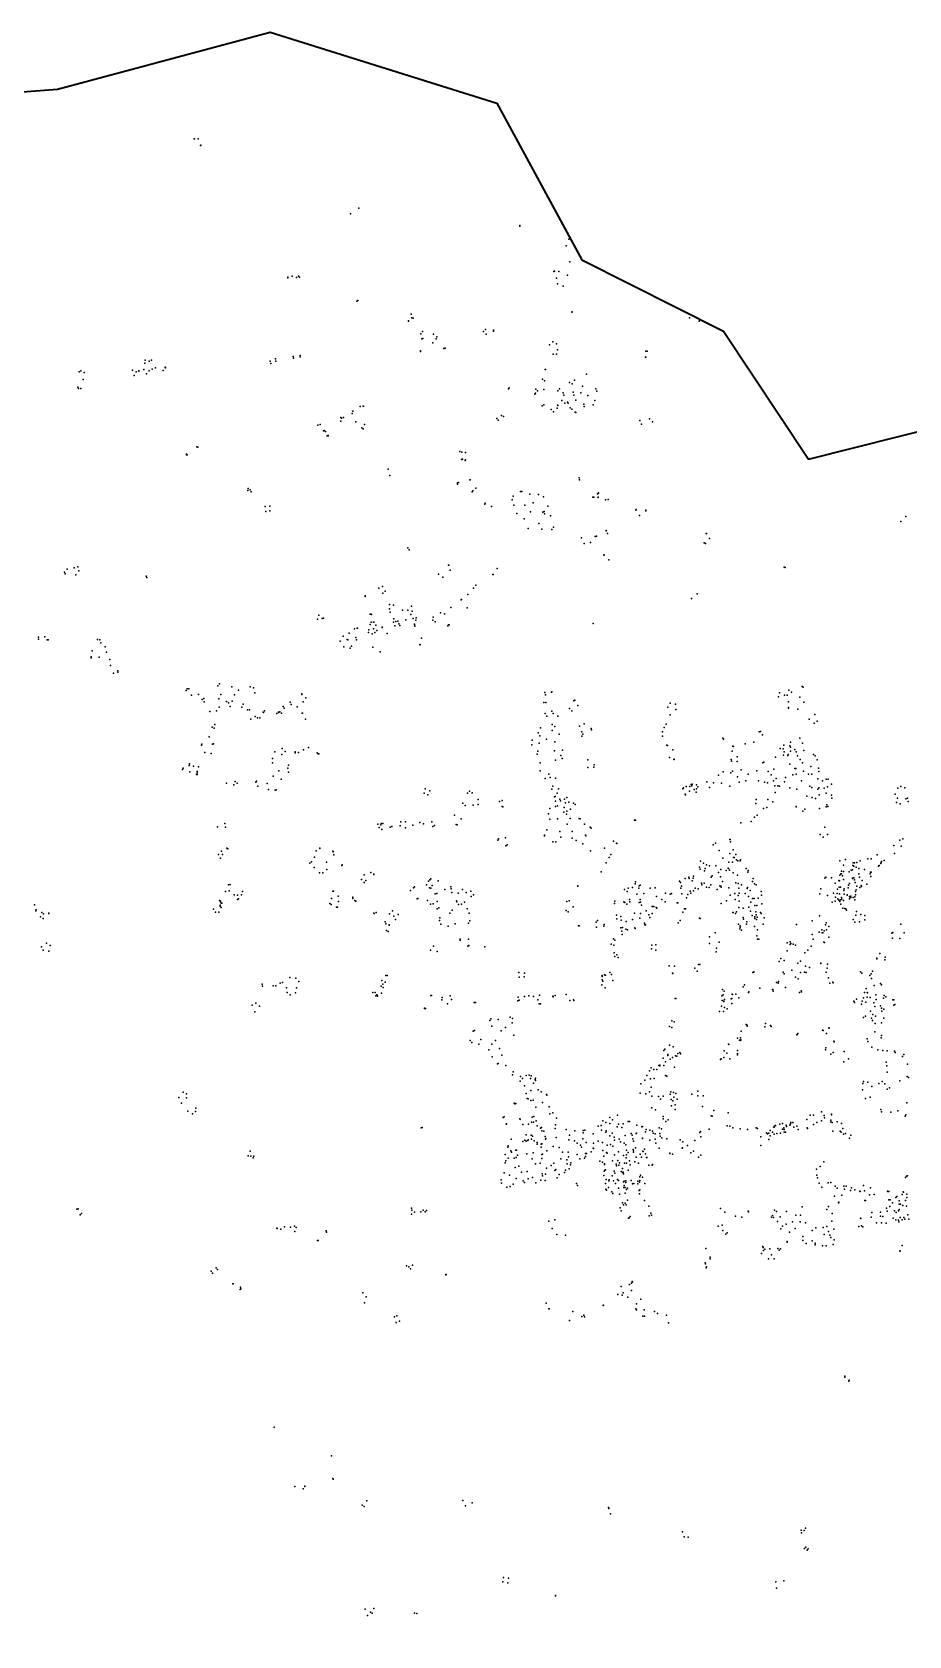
# Model space of a CAD drawing. Header units: millimetres. Extents: x -60275265 to 22802890, y -38578442 to 24337084.
# Drawn here: x 2033122 to 9882122, y 9982696 to 24337084 of the extents above; entities that cross this region are included whole.
import ezdxf

# ---------------------------------------------------------------- set-up
doc = ezdxf.new("R2010")
doc.units = ezdxf.units.MM
doc.header["$MEASUREMENT"] = 0
doc.layers.add('Outline', color=7, linetype='Continuous', true_color=0x000000)
doc.layers.add('particles', color=7, linetype='Continuous', true_color=0x000000)

msp = doc.modelspace()

# ---------------------------------------------------------------- linework, layer by layer
at = {"layer": 'Outline', "color": 3, "lineweight": 35, "true_color": 0x00ff00}
msp.add_lwpolyline([(612748, 23700101), (2261319, 23827441), (4163298, 24337084), (6191983, 23700101), (6952806, 22298647), (8220845, 21661442), (8981724, 20514820), (11010412, 21024520), (12405159, 19877851), (13419624, 18986025), (15194898, 18094026), (16462717, 16947413), (17096937, 15291091), (16969997, 14144198), (16969997, 12997517), (17730817, 12360371), (17730817, 10959081), (17730817, 9939740)], dxfattribs=at)
at = {"layer": 'particles', "color": 93, "true_color": 0x67d435}
for p in [(3483622, 23382696), (3485622, 23381696), (3518622, 23382696), (3541622, 23320696), (3544622, 23323696), (4882622, 22711696), (4883622, 22711696), (4957622, 22760696), (4957622, 22759696), (6399622, 22606696), (6400622, 22606696), (6400622, 22599696), (6812622, 22423696), (6836622, 22482696), (6845622, 22280696), (4321622, 22142696), (4322622, 22137696), (4361622, 22151696), (4398622, 22141696), (4418622, 22151696), (4426622, 22143696), (6704622, 22194696), (6709622, 22196696), (6726622, 22135696), (6748622, 22194696), (6826622, 22162696), (6735622, 22084696), (6787622, 22063696), (4941622, 21927696), (4941622, 21927696), (4948622, 21934696), (6864622, 21831696), (6866622, 21834696), (5401622, 21748696), (5403622, 21753696), (5425622, 21813696), (5431622, 21779696), (5443622, 21775696), (7916622, 21778696), (8003622, 21748696), (8008622, 21759696), (5512622, 21635696), (5520622, 21592696), (5527622, 21657696), (5529622, 21595696), (5620622, 21556696), (5626622, 21632696), (5649622, 21591696), (5656622, 21608696), (6072622, 21657696), (6092622, 21674696), (6097622, 21633696), (6162622, 21668696), (6162622, 21661696), (6663622, 21536696), (6694622, 21563696), (6726622, 21545696), (3045622, 21400696), (3082622, 21390696), (3101622, 21399696), (4164622, 21392696), (4212622, 21412696), (4213622, 21391696), (4370622, 21432696), (4372622, 21418696), (4431622, 21443696), (4433622, 21430696), (5510622, 21484696), (5510622, 21477696), (5510622, 21477696), (5717622, 21504696), (5718622, 21505696), (5729622, 21508696), (6698622, 21454696), (6726622, 21455696), (6737622, 21491696), (7524622, 21427696), (7526622, 21426696), (7527622, 21482696), (7537622, 21482696), (2454622, 21297696), (2468622, 21305696), (2498622, 21291696), (2930622, 21311696), (2947622, 21263696), (2964622, 21296696), (2987622, 21305696), (2988622, 21303696), (3033622, 21317696), (3041622, 21372696), (3056622, 21279696), (3080622, 21306696), (3107622, 21319696), (3137622, 21332696), (3205622, 21308696), (3224622, 21338696), (3227622, 21330696), (4170622, 21369696), (6626622, 21316696), (6628622, 21315696), (6994622, 21274696), (2441622, 21159696), (2447622, 21145696), (2469622, 21145696), (2490622, 21227696), (6296622, 21142696), (6296622, 21142696), (6304622, 21153696), (6540622, 21104696), (6541622, 21139696), (6557622, 21127696), (6602622, 21231696), (6613622, 21138696), (6620622, 21215696), (6739622, 21127696), (6755622, 21142696), (6786622, 21108696), (6842622, 21200696), (6866622, 21187696), (6876622, 21115696), (6889622, 21222696), (6946622, 21107696), (6959622, 21168696), (7078622, 21143696), (7087622, 21124696), (4970622, 20985696), (4997622, 20988696), (4998622, 20987696), (6534622, 21096696), (6598622, 20991696), (6613622, 21001696), (6678622, 20957696), (6733622, 20970696), (6737622, 20998696), (6739622, 20993696), (6775622, 21038696), (6792622, 21087696), (6802622, 21015696), (6825622, 21024696), (6831622, 21016696), (6849622, 20973696), (6863622, 20961696), (6882622, 21088696), (6900622, 21043696), (6972622, 21007696), (6973622, 20986696), (7006622, 21085696), (7055622, 20999696), (7071622, 21040696), (4589622, 20818696), (4589622, 20817696), (4611622, 20824696), (4795622, 20886696), (4796622, 20854696), (4801622, 20881696), (4819622, 20887696), (4898622, 20923696), (4905622, 20943696), (4931622, 20849696), (4931622, 20849696), (5008622, 20825696), (6193622, 20878696), (6204622, 20863696), (6235622, 20905696), (6251622, 20896696), (6700622, 20937696), (6894622, 20934696), (6901622, 20931696), (7473622, 20859696), (7488622, 20828696), (7560622, 20875696), (7586622, 20847696), (4641622, 20767696), (4647622, 20770696), (4660622, 20762696), (4673622, 20724696), (4682622, 20726696), (4682622, 20724696), (4984622, 20793696), (4997622, 20785696), (3414622, 20552696), (3416622, 20560696), (3421622, 20553696), (3506622, 20625696), (3516622, 20620696), (3517622, 20621696), (5863622, 20583696), (5879622, 20577696), (5911622, 20573696), (5220622, 20424696), (5221622, 20424696), (5876622, 20510696), (5885622, 20513696), (5908622, 20502696), (5911622, 20508696), (3967622, 20251696), (5236622, 20369696), (5236622, 20367696), (5840622, 20303696), (5840622, 20289696), (5850622, 20305696), (5950622, 20329696), (5954622, 20328696), (6005622, 20254696), (6930622, 20346696), (6932622, 20330696), (3963622, 20233696), (3984622, 20238696), (3995622, 20222696), (5971622, 20221696), (5978622, 20230696), (6084622, 20112696), (6087622, 20121696), (6331622, 20150696), (6340622, 20184696), (6344622, 20103696), (6406622, 20225696), (6416622, 20226696), (6444622, 20103696), (6489622, 20201696), (6519622, 20124696), (6566622, 20197696), (6611622, 20178696), (7052622, 20175696), (7062622, 20174696), (7095622, 20204696), (7099622, 20206696), (7100622, 20173696), (7100622, 20171696), (7103622, 20214696), (7165622, 20151696), (7188622, 20153696), (7189622, 20152696), (4119622, 20089696), (4126622, 20046696), (4161622, 20093696), (4161622, 20051696), (6144622, 20091696), (6144622, 20091696), (6371622, 20027696), (6436622, 19979696), (6495622, 20042696), (6604622, 20041696), (6617622, 20045696), (6618622, 20024696), (6648622, 20093696), (6674622, 20006696), (7438622, 20058696), (7439622, 20064696), (7470622, 20011696), (7526622, 20058696), (7526622, 20051696), (9809622, 19955696), (9855622, 20001696), (6473622, 19892696), (6569622, 19938696), (6596622, 19887696), (6685622, 19883696), (6701622, 19905696), (6950622, 19810696), (6951622, 19810696), (7074622, 19823696), (7084622, 19826696), (7170622, 19874696), (7172622, 19876696), (7183622, 19849696), (8068622, 19848696), (8069622, 19848696), (5395622, 19721696), (5408622, 19703696), (5409622, 19703696), (6974622, 19760696), (7032622, 19767696), (8049622, 19764696), (8062622, 19759696), (8095622, 19804696), (2347622, 19529696), (2410622, 19542696), (2442622, 19549696), (5761622, 19564696), (5762622, 19564696), (6197622, 19536696), (6197622, 19536696), (7150622, 19654696), (7152622, 19657696), (7194622, 19612696), (8766622, 19546696), (8767622, 19546696), (8774622, 19545696), (2323622, 19502696), (2330622, 19487696), (2424622, 19479696), (2451622, 19516696), (3054622, 19467696), (3055622, 19467696), (3059622, 19455696), (5672622, 19486696), (5672622, 19484696), (5708622, 19459696), (5776622, 19520696), (6006622, 19385696), (6156622, 19483696), (6161622, 19482696), (5013622, 19290696), (5015622, 19285696), (5015622, 19285696), (5136622, 19360696), (5170622, 19375696), (5171622, 19314696), (5194622, 19332696), (5874622, 19256696), (5875622, 19259696), (5934622, 19302696), (5983622, 19358696), (7935622, 19268696), (7935622, 19268696), (7986622, 19308696), (7986622, 19308696), (4599622, 19119696), (5059622, 19126696), (5065622, 19128696), (5072622, 19125696), (5231622, 19174696), (5233622, 19214696), (5238622, 19144696), (5268622, 19207696), (5348622, 19163696), (5397622, 19163696), (5423622, 19125696), (5428622, 19197696), (5436622, 19155696), (5471622, 19093696), (5624622, 19101696), (5687622, 19138696), (5724622, 19130696), (5782622, 19185696), (5927622, 19182696), (4587622, 19082696), (4630622, 19088696), (4641622, 19090696), (4870622, 18958696), (4918622, 18996696), (4944622, 19002696), (4946622, 19001696), (5043622, 18963696), (5046622, 18985696), (5058622, 19033696), (5067622, 19056696), (5076622, 18952696), (5089622, 18996696), (5090622, 19056696), (5091622, 19055696), (5100622, 18964696), (5111622, 19029696), (5119622, 18981696), (5165622, 19009696), (5165622, 19007696), (5211622, 18953696), (5268622, 19054696), (5272622, 19085696), (5280622, 19023696), (5290622, 19060696), (5308622, 19064696), (5314622, 19039696), (5324622, 19024696), (5378622, 19075696), (5445622, 19088696), (5456622, 19032696), (5457622, 19038696), (5458622, 19018696), (5467622, 19072696), (5621622, 19074696), (5640622, 19058696), (5755622, 19021696), (5760622, 19030696), (5766622, 19032696), (7055622, 19043696), (2090622, 18921696), (2090622, 18903696), (2146622, 18925696), (2169622, 18897696), (2178622, 18898696), (2617622, 18899696), (2639622, 18898696), (2649622, 18870696), (2686622, 18833696), (4791622, 18886696), (4817622, 18931696), (4822622, 18834696), (4853622, 18899696), (4860622, 18897696), (4880622, 18823696), (4893622, 18841696), (4931622, 18917696), (4936622, 18897696), (5084622, 18830696), (5504622, 18853696), (5507622, 18854696), (5518622, 18913696), (5519622, 18913696), (2561622, 18744696), (2562622, 18737696), (2569622, 18798696), (2633622, 18743696), (2698622, 18787696), (2729622, 18720696), (2734622, 18668696), (5147622, 18790696), (2761622, 18598696), (2799622, 18607696), (2800622, 18621696), (3411622, 18445696), (3422622, 18458696), (3437622, 18459696), (3459622, 18403696), (3522622, 18409696), (3694622, 18485696), (3709622, 18503696), (3723622, 18407696), (3822622, 18476696), (3845622, 18404696), (3879622, 18446696), (3985622, 18475696), (4014622, 18467696), (4026622, 18424696), (4447622, 18414696), (4448622, 18409696), (4484622, 18377696), (6623622, 18426696), (6627622, 18404696), (6681622, 18430696), (6685622, 18431696), (8715622, 18386696), (8723622, 18423696), (8767622, 18403696), (8793622, 18403696), (8807622, 18447696), (8829622, 18430696), (8904622, 18385696), (8926622, 18478696), (8936622, 18473696), (3555622, 18363696), (3569622, 18371696), (3573622, 18343696), (3623622, 18257696), (3683622, 18262696), (3703622, 18370696), (3707622, 18294696), (3772622, 18344696), (3792622, 18334696), (3807622, 18300696), (3824622, 18349696), (3910622, 18294696), (3921622, 18321696), (3962622, 18269696), (3980622, 18271696), (4100622, 18251696), (4105622, 18247696), (4113622, 18261696), (4222622, 18237696), (4237622, 18251696), (4238622, 18247696), (4251622, 18254696), (4266622, 18240696), (4279622, 18300696), (4290622, 18286696), (4344622, 18340696), (4351622, 18319696), (4404622, 18298696), (4406622, 18296696), (4450622, 18240696), (4452622, 18241696), (4458622, 18341696), (6612622, 18335696), (6626622, 18239696), (6630622, 18336696), (6686622, 18258696), (6698622, 18239696), (6843622, 18282696), (6864622, 18262696), (6882622, 18352696), (6892622, 18356696), (6918622, 18309696), (7723622, 18293696), (7743622, 18331696), (7791622, 18321696), (7794622, 18273696), (8803622, 18290696), (8804622, 18341696), (8804622, 18285696), (8888622, 18276696), (8941622, 18339696), (9038622, 18230696), (3644622, 18114696), (3663622, 18105696), (3667622, 18138696), (3990622, 18186696), (4030622, 18211696), (4051622, 18200696), (4071622, 18200696), (4480622, 18187696), (4481622, 18186696), (6585622, 18108696), (6640622, 18213696), (6688622, 18140696), (6712622, 18121696), (6738622, 18214696), (6933622, 18125696), (6975622, 18145696), (7038622, 18104696), (7041622, 18092696), (7690622, 18113696), (7708622, 18143696), (7745622, 18225696), (8990622, 18187696), (9033622, 18152696), (9060622, 18170696), (3548622, 17953696), (3553622, 17964696), (3618622, 18028696), (3649622, 17963696), (3656622, 17966696), (6506622, 17958696), (6508622, 18000696), (6564622, 18065696), (6573622, 17972696), (6579622, 18039696), (6638622, 18009696), (6687622, 18085696), (6712622, 17984696), (6752622, 18053696), (6752622, 18053696), (6953622, 18073696), (6954622, 18036696), (6963622, 18054696), (7675622, 18036696), (7677622, 18074696), (7715622, 17953696), (7719622, 17951696), (8215622, 18017696), (8223622, 18009696), (8223622, 18008696), (8304622, 17944696), (8416622, 17967696), (8492622, 17982696), (8540622, 18073696), (8554622, 18078696), (8572622, 18047696), (8763622, 17953696), (8814622, 17948696), (8822622, 17982696), (8905622, 18016696), (8930622, 17971696), (3579622, 17890696), (3637622, 17879696), (4184622, 17835696), (4206622, 17894696), (4267622, 17870696), (4270622, 17925696), (4297622, 17899696), (4388622, 17895696), (4389622, 17886696), (4418622, 17890696), (4462622, 17911696), (4507622, 17932696), (4508622, 17933696), (4584622, 17885696), (4592622, 17877696), (4598622, 17877696), (6555622, 17875696), (6559622, 17902696), (6710622, 17904696), (6718622, 17819696), (6767622, 17862696), (6777622, 17834696), (6782622, 17909696), (7006622, 17822696), (7006622, 17822696), (7739622, 17845696), (7767622, 17911696), (7777622, 17825696), (7781622, 17828696), (8289622, 17827696), (8292622, 17811696), (8300622, 17900696), (8312622, 17942696), (8343622, 17851696), (8345622, 17808696), (8583622, 17801696), (8686622, 17848696), (8729622, 17925696), (8757622, 17920696), (8760622, 17864696), (8764622, 17896696), (8797622, 17861696), (8800622, 17872696), (8820622, 17902696), (8821622, 17936696), (8860622, 17916696), (8872622, 17894696), (8884622, 17859696), (8908622, 17826696), (8941622, 17908696), (9026622, 17871696), (9043622, 17860696), (9061622, 17824696), (3380622, 17736696), (3380622, 17736696), (3386622, 17748696), (3438622, 17772696), (3443622, 17786696), (3445622, 17715696), (3478622, 17767696), (3505622, 17691696), (3510622, 17707696), (3510622, 17692696), (3511622, 17720696), (3521622, 17759696), (4186622, 17795696), (4190622, 17678696), (4242622, 17724696), (4323622, 17747696), (4327622, 17775696), (4328622, 17712696), (6580622, 17795696), (6582622, 17725696), (6582622, 17725696), (6657622, 17695696), (6670622, 17666696), (6719622, 17659696), (7007622, 17754696), (7060622, 17758696), (7063622, 17779696), (8176622, 17687696), (8220622, 17717696), (8288622, 17708696), (8301622, 17723696), (8346622, 17671696), (8380622, 17734696), (8443622, 17695696), (8521622, 17725696), (8574622, 17795696), (8621622, 17720696), (8648622, 17688696), (8672622, 17740696), (8693622, 17656696), (8778622, 17665696), (8816622, 17784696), (8841622, 17690696), (8860622, 17746696), (8869622, 17746696), (8873622, 17695696), (8928622, 17797696), (8938622, 17721696), (8984622, 17694696), (9002622, 17763696), (9012622, 17695696), (9071622, 17747696), (9076622, 17718696), (3774622, 17614696), (3774622, 17614696), (3840622, 17598696), (3849622, 17630696), (3868622, 17614696), (4034622, 17624696), (4042622, 17633696), (4052622, 17588696), (4138622, 17611696), (4150622, 17556696), (4209622, 17551696), (4217622, 17554696), (4263622, 17650696), (5541622, 17524696), (5552622, 17562696), (5593622, 17547696), (5931622, 17526696), (5947622, 17542696), (5971622, 17527696), (6626622, 17655696), (6685622, 17561696), (6693622, 17586696), (6733622, 17524696), (6746622, 17562696), (7858622, 17564696), (7865622, 17572696), (7879622, 17516696), (7887622, 17584696), (7917622, 17544696), (7921622, 17584696), (7932622, 17603696), (7938622, 17589696), (7941622, 17606696), (7958622, 17556696), (7978622, 17534696), (7979622, 17564696), (7980622, 17599696), (7992622, 17580696), (8073622, 17625696), (8097622, 17575696), (8132622, 17617696), (8204622, 17615696), (8278622, 17587696), (8363622, 17623696), (8421622, 17634696), (8534622, 17636696), (8589622, 17623696), (8615622, 17618696), (8670622, 17634696), (8682622, 17589696), (8683622, 17531696), (8707622, 17591696), (8722622, 17586696), (8768622, 17627696), (8814622, 17573696), (8878622, 17561696), (8921622, 17635696), (8994622, 17586696), (9011622, 17576696), (9065622, 17652696), (9066622, 17559696), (9076622, 17573696), (9107622, 17636696), (9123622, 17570696), (9140622, 17526696), (9142622, 17650696), (9154622, 17582696), (9159622, 17649696), (9189622, 17604696), (9758622, 17517696), (9783622, 17570696), (9810622, 17584696), (9846622, 17572696), (5576622, 17511696), (5888622, 17434696), (5910622, 17414696), (5980622, 17417696), (6025622, 17422696), (6026622, 17467696), (6218622, 17450696), (6239622, 17458696), (6239622, 17404696), (6245622, 17402696), (6666622, 17386696), (6710622, 17493696), (6715622, 17494696), (6719622, 17454696), (6719622, 17406696), (6736622, 17411696), (6757622, 17470696), (6762622, 17455696), (6796622, 17396696), (6798622, 17471696), (6808622, 17439696), (6819622, 17486696), (6836622, 17445696), (6852622, 17381696), (6879622, 17434696), (6895622, 17422696), (7882622, 17510696), (8511622, 17433696), (8514622, 17467696), (8581622, 17386696), (8610622, 17395696), (8620622, 17468696), (8664622, 17448696), (8872622, 17405696), (8873622, 17401696), (8951622, 17382696), (8967622, 17498696), (9015622, 17487696), (9045622, 17476696), (9078622, 17510696), (9082622, 17388696), (9141622, 17401696), (9146622, 17419696), (9155622, 17406696), (9188622, 17507696), (9190622, 17480696), (9770622, 17442696), (9780622, 17479696), (9804622, 17429696), (9855622, 17475696), (9870622, 17480696), (9875622, 17451696), (3759622, 17253696), (5129622, 17247696), (5153622, 17241696), (5158622, 17252696), (5158622, 17252696), (5173622, 17254696), (5253622, 17225696), (5326622, 17233696), (5334622, 17267696), (5376622, 17267696), (5440622, 17239696), (5503622, 17262696), (5536622, 17251696), (5610622, 17268696), (5621622, 17225696), (5636622, 17235696), (5813622, 17328696), (5813622, 17328696), (5829622, 17243696), (5839622, 17242696), (5873622, 17295696), (6655622, 17339696), (6666622, 17292696), (6737622, 17295696), (6791622, 17356696), (6815622, 17336696), (6819622, 17363696), (6823622, 17246696), (6850622, 17298696), (6929622, 17299696), (6938622, 17294696), (6976622, 17247696), (7426622, 17282696), (7426622, 17282696), (7433622, 17282696), (8376622, 17260696), (8470622, 17271696), (8498622, 17310696), (8523622, 17327696), (8931622, 17365696), (3691622, 17223696), (3691622, 17223696), (3764622, 17220696), (5139622, 17218696), (5163622, 17200696), (5237622, 17220696), (5375622, 17215696), (6203622, 17104696), (6207622, 17115696), (6271622, 17124696), (6618622, 17150696), (6619622, 17144696), (6639622, 17195696), (6694622, 17088696), (6720622, 17089696), (6757622, 17183696), (6767622, 17130696), (6866622, 17183696), (6868622, 17122696), (6902622, 17100696), (6987622, 17150696), (6988622, 17144696), (7028622, 17219696), (7036622, 17210696), (7237622, 17095696), (8277622, 17109696), (8280622, 17111696), (8283622, 17089696), (9087622, 17155696), (9113622, 17132696), (9130622, 17220696), (9153622, 17156696), (9799622, 17104696), (9826622, 17117696), (3701622, 16976696), (3720622, 16943696), (3729622, 17005696), (3737622, 16975696), (3775622, 17032696), (3784622, 17026696), (4560622, 16951696), (4577622, 17010696), (4608622, 17031696), (4609622, 17028696), (4725622, 17005696), (4727622, 17001696), (4734622, 16973696), (6273622, 17054696), (6285622, 17063696), (6964622, 17070696), (7032622, 17010696), (7156622, 17032696), (7198622, 16949696), (7214622, 16977696), (7264622, 17078696), (7266622, 17074696), (8129622, 17061696), (8150622, 17077696), (8183622, 17012696), (8216622, 16942696), (8277622, 16984696), (8308622, 17016696), (8311622, 16948696), (8316622, 16948696), (8332622, 16976696), (9513622, 16938696), (9543622, 16938696), (9597622, 16972696), (9746622, 17056696), (9751622, 16986696), (9813622, 17050696), (4519622, 16899696), (4533622, 16911696), (4557622, 16858696), (4606622, 16812696), (4636622, 16813696), (4667622, 16907696), (4672622, 16842696), (4805622, 16877696), (4805622, 16877696), (4807622, 16884696), (5004622, 16795696), (5064622, 16814696), (5091622, 16796696), (5092622, 16799696), (7127622, 16822696), (7170622, 16900696), (8006622, 16861696), (8014622, 16843696), (8016622, 16917696), (8044622, 16897696), (8051622, 16829696), (8059622, 16849696), (8070622, 16882696), (8095622, 16875696), (8154622, 16874696), (8178622, 16814696), (8198622, 16841696), (8245622, 16833696), (8264622, 16852696), (8266622, 16851696), (8270622, 16907696), (8275622, 16836696), (8302622, 16906696), (8307622, 16811696), (8339622, 16929696), (8350622, 16920696), (8371622, 16920696), (8375622, 16929696), (8426622, 16850696), (8439622, 16817696), (8442622, 16834696), (9263622, 16919696), (9271622, 16803696), (9278622, 16828696), (9278622, 16802696), (9296622, 16881696), (9297622, 16824696), (9315622, 16931696), (9346622, 16821696), (9365622, 16835696), (9376622, 16837696), (9380622, 16877696), (9383622, 16902696), (9387622, 16872696), (9394622, 16900696), (9408622, 16862696), (9414622, 16903696), (9433622, 16804696), (9434622, 16851696), (9445622, 16920696), (9485622, 16842696), (9535622, 16802696), (9537622, 16817696), (9543622, 16819696), (9610622, 16871696), (9614622, 16877696), (9629622, 16895696), (9632622, 16903696), (9635622, 16914696), (9661622, 16921696), (3791622, 16704696), (3798622, 16651696), (3807622, 16707696), (4981622, 16751696), (5006622, 16726696), (5020622, 16744696), (5421622, 16653696), (5448622, 16678696), (5455622, 16686696), (5562622, 16703696), (5582622, 16736696), (5591622, 16678696), (5593622, 16749696), (5602622, 16674696), (5603622, 16757696), (5613622, 16699696), (5669622, 16740696), (5669622, 16740696), (5726622, 16663696), (5782622, 16687696), (5785622, 16667696), (5885622, 16661696), (6917622, 16696696), (6917622, 16692696), (7336622, 16662696), (7367622, 16673696), (7406622, 16680696), (7431622, 16713696), (7433622, 16731696), (7465622, 16673696), (7468622, 16696696), (7476622, 16700696), (7565622, 16674696), (7611622, 16677696), (7827622, 16737696), (7837622, 16726696), (7840622, 16675696), (7845622, 16692696), (7880622, 16760696), (7912622, 16774696), (7913622, 16760696), (7942622, 16741696), (7949622, 16764696), (7952622, 16782696), (7952622, 16652696), (7967622, 16674696), (7995622, 16667696), (8026622, 16720696), (8028622, 16703696), (8048622, 16718696), (8069622, 16684696), (8093622, 16679696), (8109622, 16705696), (8111622, 16774696), (8120622, 16785696), (8165622, 16663696), (8189622, 16694696), (8194622, 16777696), (8197622, 16693696), (8201622, 16682696), (8213622, 16735696), (8268622, 16677696), (8333622, 16722696), (8347622, 16792696), (8354622, 16717696), (8358622, 16673696), (8384622, 16704696), (8434622, 16671696), (8436622, 16680696), (8459622, 16653696), (8480622, 16735696), (8488622, 16761696), (8499622, 16714696), (8515622, 16703696), (9093622, 16667696), (9130622, 16765696), (9137622, 16772696), (9188622, 16768696), (9221622, 16720696), (9243622, 16664696), (9255622, 16744696), (9257622, 16682696), (9259622, 16740696), (9263622, 16792696), (9269622, 16682696), (9288622, 16785696), (9295622, 16753696), (9300622, 16654696), (9302622, 16668696), (9338622, 16676696), (9341622, 16702696), (9350622, 16716696), (9376622, 16764696), (9377622, 16761696), (9388622, 16767696), (9394622, 16750696), (9399622, 16726696), (9408622, 16660696), (9415622, 16693696), (9439622, 16773696), (9443622, 16680696), (9453622, 16699696), (9457622, 16689696), (9463622, 16742696), (9504622, 16710696), (9540622, 16779696), (2055622, 16524696), (2055622, 16524696), (3710622, 16565696), (3714622, 16560696), (3715622, 16512696), (3717622, 16522696), (3717622, 16519696), (3719622, 16558696), (3720622, 16558696), (3723622, 16543696), (3724622, 16542696), (3725622, 16542696), (3731622, 16540696), (3765622, 16645696), (3841622, 16615696), (3870622, 16613696), (3870622, 16572696), (3881622, 16578696), (3908622, 16616696), (3917622, 16646696), (4699622, 16536696), (4711622, 16529696), (4714622, 16582696), (4724622, 16648696), (4730622, 16648696), (4773622, 16603696), (4776622, 16554696), (4903622, 16594696), (4904622, 16581696), (4923622, 16563696), (4931622, 16559696), (5479622, 16579696), (5486622, 16582696), (5573622, 16565696), (5599622, 16532696), (5624622, 16535696), (5641622, 16623696), (5657622, 16628696), (5660622, 16554696), (5791622, 16635696), (5833622, 16560696), (5836622, 16552696), (5848622, 16629696), (5850622, 16529696), (5875622, 16530696), (5902622, 16549696), (5919622, 16635696), (5961622, 16647696), (5963622, 16600696), (5983622, 16615696), (6820622, 16556696), (6841622, 16560696), (6877622, 16507696), (7246622, 16538696), (7250622, 16559696), (7330622, 16553696), (7339622, 16546696), (7355622, 16531696), (7358622, 16644696), (7380622, 16574696), (7384622, 16551696), (7447622, 16622696), (7468622, 16546696), (7477622, 16572696), (7479622, 16550696), (7487622, 16521696), (7508622, 16627696), (7584622, 16511696), (7586622, 16511696), (7598622, 16509696), (7623622, 16600696), (7671622, 16572696), (7699622, 16551696), (7703622, 16630696), (7743622, 16621696), (7757622, 16627696), (7806622, 16542696), (7813622, 16543696), (7849622, 16624696), (7889622, 16589696), (7901622, 16617696), (7922622, 16649696), (7929622, 16630696), (8202622, 16536696), (8248622, 16560696), (8280622, 16611696), (8324622, 16626696), (8326622, 16573696), (8352622, 16608696), (8362622, 16629696), (8362622, 16558696), (8417622, 16627696), (8445622, 16601696), (8467622, 16548696), (8481622, 16582696), (8496622, 16583696), (8502622, 16519696), (8521622, 16518696), (8533622, 16586696), (8559622, 16645696), (8563622, 16613696), (8565622, 16534696), (9083622, 16625696), (9152622, 16610696), (9194622, 16550696), (9207622, 16630696), (9220622, 16559696), (9223622, 16593696), (9239622, 16626696), (9244622, 16580696), (9253622, 16568696), (9260622, 16623696), (9262622, 16555696), (9270622, 16569696), (9272622, 16531696), (9278622, 16591696), (9282622, 16577696), (9297622, 16563696), (9301622, 16621696), (9329622, 16611696), (9330622, 16614696), (9349622, 16578696), (9350622, 16599696), (9356622, 16594696), (9362622, 16603696), (9362622, 16592696), (9381622, 16590696), (9396622, 16597696), (9396622, 16571696), (9403622, 16645696), (9403622, 16614696), (2066622, 16473696), (2068622, 16479696), (2108622, 16418696), (2119622, 16458696), (2133622, 16404696), (2135622, 16444696), (2183622, 16447696), (2184622, 16451696), (3656622, 16487696), (3673622, 16461696), (3704622, 16460696), (3725622, 16501696), (4757622, 16505696), (4766622, 16503696), (5092622, 16450696), (5094622, 16447696), (5112622, 16458696), (5192622, 16374696), (5231622, 16446696), (5258622, 16471696), (5270622, 16424696), (5287622, 16395696), (5310622, 16440696), (5660622, 16488696), (5675622, 16499696), (5680622, 16386696), (5682622, 16409696), (5773622, 16450696), (5793622, 16478696), (5926622, 16489696), (5945622, 16450696), (5951622, 16383696), (6812622, 16476696), (6832622, 16464696), (7083622, 16369696), (7094622, 16385696), (7263622, 16432696), (7267622, 16400696), (7302622, 16421696), (7305622, 16388696), (7349622, 16377696), (7408622, 16395696), (7425622, 16452696), (7474622, 16406696), (7479622, 16448696), (7529622, 16473696), (7552622, 16435696), (7561622, 16413696), (7582622, 16447696), (7620622, 16500696), (7626622, 16495696), (7834622, 16384696), (7858622, 16460696), (7873622, 16490696), (7881622, 16488696), (8007622, 16405696), (8012622, 16403696), (8305622, 16458696), (8307622, 16457696), (8329622, 16449696), (8339622, 16464696), (8359622, 16502696), (8398622, 16495696), (8398622, 16412696), (8402622, 16398696), (8430622, 16372696), (8449622, 16505696), (8463622, 16469696), (8479622, 16429696), (8501622, 16417696), (8502622, 16404696), (8510622, 16462696), (8515622, 16435696), (8516622, 16394696), (8524622, 16414696), (8553622, 16458696), (8559622, 16447696), (8586622, 16410696), (9016622, 16381696), (9081622, 16428696), (9140622, 16364696), (9291622, 16495696), (9308622, 16492696), (9318622, 16488696), (9323622, 16478696), (9381622, 16395696), (9397622, 16369696), (9405622, 16433696), (9411622, 16465696), (9440622, 16373696), (9450622, 16439696), (9487622, 16390696), (9488622, 16431696), (5198622, 16354696), (5206622, 16297696), (5221622, 16287696), (5228622, 16347696), (5229622, 16342696), (5692622, 16353696), (5758622, 16333696), (5820622, 16356696), (5938622, 16362696), (6923622, 16338696), (6928622, 16336696), (6929622, 16336696), (7086622, 16325696), (7151622, 16334696), (7153622, 16349696), (7237622, 16222696), (7303622, 16320696), (7311622, 16290696), (7314622, 16261696), (7319622, 16321696), (7348622, 16306696), (7363622, 16300696), (7429622, 16318696), (7431622, 16314696), (7514622, 16360696), (7518622, 16345696), (7523622, 16345696), (7816622, 16363696), (7817622, 16363696), (8095622, 16240696), (8146622, 16275696), (8147622, 16275696), (8357622, 16353696), (8369622, 16311696), (8372622, 16338696), (8372622, 16325696), (8382622, 16299696), (8428622, 16352696), (8498622, 16332696), (8521622, 16248696), (8525622, 16300696), (8576622, 16351696), (8578622, 16352696), (8874622, 16348696), (9016622, 16260696), (9078622, 16281696), (9102622, 16302696), (9104622, 16275696), (9112622, 16274696), (9123622, 16293696), (9136622, 16346696), (9144622, 16301696), (9164622, 16235696), (9165622, 16331696), (9728622, 16273696), (9733622, 16228696), (9736622, 16279696), (9801622, 16223696), (9808622, 16351696), (9840622, 16275696), (2118622, 16148696), (2131622, 16120696), (2162622, 16181696), (2182622, 16110696), (2193622, 16160696), (5600622, 16119696), (5626622, 16154696), (5659622, 16108696), (5864622, 16219696), (5864622, 16209696), (5934622, 16156696), (5940622, 16219696), (5943622, 16162696), (6084622, 16150696), (6084622, 16150696), (7215622, 16174696), (7241622, 16165696), (7242622, 16096696), (7249622, 16208696), (7266622, 16079696), (7576622, 16130696), (7579622, 16164696), (7615622, 16167696), (7616622, 16120696), (8097622, 16180696), (8157622, 16104696), (8157622, 16104696), (8160622, 16138696), (8182622, 16190696), (8525622, 16217696), (8538622, 16217696), (8791622, 16115696), (8793622, 16186696), (8817622, 16195696), (8819622, 16169696), (8824622, 16178696), (8845622, 16173696), (8865622, 16164696), (8949622, 16097696), (8977622, 16120696), (9005622, 16154696), (9024622, 16219696), (9119622, 16192696), (9127622, 16189696), (9620622, 16089696), (7249622, 16063696), (7280622, 16053696), (7735622, 15978696), (7736622, 15979696), (7784622, 15975696), (7966622, 15957696), (7999622, 15990696), (8009622, 15992696), (8721622, 16019696), (8736622, 16045696), (8765622, 16026696), (8834622, 15941696), (8886622, 16002696), (8912622, 16020696), (8956622, 15975696), (8992622, 15964696), (9092622, 16000696), (9093622, 16003696), (9149622, 15959696), (9154622, 15993696), (9593622, 16049696), (9594622, 16041696), (9665622, 16034696), (9670622, 16058696), (4093622, 15815696), (4094622, 15798696), (4192622, 15799696), (4213622, 15801696), (4254622, 15825696), (4274622, 15830696), (4339622, 15875696), (4393622, 15870696), (4420622, 15839696), (5158622, 15797696), (5164622, 15847696), (5172622, 15816696), (5194622, 15832696), (5199622, 15893696), (5212622, 15892696), (6391622, 15919696), (6392622, 15878696), (6438622, 15880696), (6439622, 15915696), (7133622, 15808696), (7135622, 15894696), (7136622, 15885696), (7136622, 15853696), (7143622, 15841696), (7157622, 15900696), (7165622, 15895696), (7205622, 15921696), (7218622, 15902696), (7230622, 15848696), (7764622, 15913696), (7767622, 15912696), (7986622, 15932696), (8399622, 15791696), (8411622, 15809696), (8484622, 15921696), (8494622, 15925696), (8494622, 15924696), (8695622, 15830696), (8712622, 15825696), (8713622, 15839696), (8755622, 15924696), (8765622, 15909696), (8865622, 15878696), (8891622, 15864696), (8910622, 15919696), (8948622, 15922696), (8961622, 15919696), (9140622, 15924696), (9161622, 15873696), (9173622, 15825696), (9200622, 15834696), (9203622, 15826696), (9448622, 15925696), (9461622, 15914696), (9531622, 15894696), (9543622, 15907696), (9545622, 15867696), (9556622, 15931696), (9570622, 15803696), (9627622, 15822696), (9637622, 15808696), (4034622, 15646696), (4310622, 15781696), (4317622, 15742696), (4342622, 15720696), (4392622, 15738696), (4400622, 15781696), (5083622, 15742696), (5104622, 15742696), (5110622, 15712696), (5118622, 15721696), (5121622, 15717696), (5124622, 15709696), (5160622, 15735696), (5175622, 15785696), (5602622, 15714696), (5602622, 15714696), (5609622, 15713696), (5700622, 15676696), (5702622, 15697696), (5775622, 15710696), (5788622, 15678696), (5990622, 15652696), (5997622, 15651696), (6003622, 15650696), (6381622, 15667696), (6383622, 15698696), (6393622, 15673696), (6441622, 15705696), (6479622, 15711696), (6522622, 15705696), (6560622, 15675696), (6574622, 15718696), (6693622, 15708696), (6698622, 15703696), (6716622, 15714696), (6813622, 15722696), (6813622, 15722696), (6845622, 15670696), (6880622, 15675696), (6881622, 15669696), (7163622, 15782696), (7788622, 15688696), (7788622, 15688696), (7794622, 15687696), (8207622, 15710696), (8211622, 15670696), (8214622, 15766696), (8220622, 15721696), (8224622, 15660696), (8225622, 15663696), (8227622, 15754696), (8230622, 15677696), (8290622, 15685696), (8297622, 15688696), (8299622, 15726696), (8303622, 15723696), (8332622, 15725696), (8360622, 15692696), (8444622, 15742696), (8448622, 15746696), (8546622, 15780696), (8660622, 15766696), (8662622, 15768696), (8666622, 15754696), (8776622, 15785696), (8901622, 15740696), (8916622, 15757696), (8920622, 15746696), (9388622, 15663696), (9395622, 15652696), (9412622, 15680696), (9462622, 15662696), (9475622, 15694696), (9484622, 15740696), (9496622, 15653696), (9499622, 15775696), (9508622, 15700696), (9509622, 15741696), (9511622, 15738696), (9535622, 15695696), (9568622, 15647696), (9586622, 15721696), (9588622, 15679696), (9654622, 15691696), (9659622, 15714696), (9674622, 15703696), (9738622, 15676696), (9747622, 15675696), (4004622, 15627696), (4027622, 15568696), (4069622, 15619696), (5545622, 15599696), (5545622, 15598696), (5555622, 15597696), (5751622, 15639696), (6139622, 15505696), (6312622, 15519696), (6333622, 15508696), (6571622, 15640696), (6583622, 15640696), (8185622, 15572696), (8205622, 15618696), (8223622, 15570696), (8231622, 15606696), (8254622, 15594696), (8297622, 15643696), (9456622, 15636696), (9475622, 15517696), (9493622, 15528696), (9537622, 15574696), (9547622, 15510696), (9557622, 15543696), (9576622, 15614696), (9581622, 15529696), (9628622, 15621696), (9637622, 15600696), (9640622, 15575696), (9656622, 15512696), (9658622, 15592696), (9745622, 15627696), (9754622, 15634696), (5981622, 15396696), (5994622, 15401696), (6129622, 15490696), (6148622, 15439696), (6205622, 15500696), (6232622, 15399696), (6271622, 15428696), (6331622, 15469696), (6346622, 15359696), (7737622, 15437696), (7758622, 15426696), (7760622, 15487696), (7779622, 15477696), (8380622, 15396696), (8424622, 15455696), (8435622, 15448696), (8435622, 15440696), (8593622, 15432696), (8598622, 15462696), (8642622, 15446696), (8647622, 15436696), (8878622, 15362696), (8882622, 15366696), (8886622, 15374696), (9107622, 15404696), (9113622, 15401696), (9144622, 15374696), (9166622, 15423696), (9167622, 15420696), (9554622, 15489696), (9575622, 15389696), (9579622, 15464696), (9635622, 15469696), (5955622, 15311696), (5968622, 15292696), (6033622, 15279696), (6049622, 15319696), (6121622, 15227696), (6149622, 15277696), (6180622, 15312696), (6218622, 15239696), (7688622, 15223696), (7697622, 15232696), (7739622, 15268696), (7771622, 15255696), (8227622, 15220696), (8265622, 15277696), (8268622, 15275696), (8347622, 15223696), (8348622, 15333696), (8364622, 15313696), (8373622, 15335696), (8373622, 15310696), (8373622, 15310696), (8378622, 15317696), (9134622, 15227696), (9139622, 15245696), (9208622, 15305696), (9211622, 15300696), (9507622, 15326696), (9514622, 15301696), (9548622, 15250696), (9602622, 15228696), (9633622, 15334696), (9636622, 15355696), (9649622, 15221696), (9688622, 15220696), (9751622, 15216696), (6151622, 15165696), (6199622, 15101696), (6205622, 15104696), (6236622, 15179696), (6272622, 15088696), (7644622, 15086696), (7651622, 15089696), (7653622, 15085696), (7683622, 15152696), (7689622, 15086696), (7702622, 15119696), (7723622, 15185696), (7724622, 15176696), (7744622, 15143696), (7764622, 15160696), (7782622, 15072696), (7791622, 15175696), (7804622, 15171696), (7814622, 15196696), (7831622, 15204696), (7837622, 15193696), (8194622, 15140696), (8200622, 15147696), (8224622, 15159696), (8253622, 15199696), (8277622, 15148696), (8348622, 15193696), (8348622, 15182696), (9183622, 15189696), (9202622, 15203696), (9298622, 15120696), (9303622, 15213696), (9341622, 15147696), (9677622, 15117696), (9684622, 15083696), (9759622, 15205696), (9823622, 15167696), (9835622, 15186696), (9868622, 15099696), (6332622, 15003696), (6338622, 15032696), (6401622, 14946696), (6406622, 14989696), (6422622, 14972696), (6456622, 14997696), (6483622, 15000696), (6493622, 14971696), (6499622, 14995696), (6521622, 14928696), (6537622, 14963696), (6539622, 14974696), (6539622, 14954696), (7519622, 14956696), (7536622, 14998696), (7560622, 15041696), (7567622, 14968696), (7574622, 15065696), (7597622, 15051696), (7602622, 14972696), (7626622, 15050696), (7702622, 14999696), (7714622, 14992696), (9476622, 14943696), (9514622, 14939696), (9642622, 14944696), (9686622, 15029696), (9800622, 14950696), (9867622, 14989696), (9879622, 14979696), (3346622, 14801696), (3385622, 14848696), (3415622, 14833696), (3415622, 14797696), (6440622, 14906696), (6456622, 14836696), (6465622, 14791696), (6472622, 14790696), (6496622, 14864696), (6563622, 14870696), (6589622, 14851696), (6637622, 14828696), (6640622, 14821696), (7477622, 14841696), (7481622, 14923696), (7525622, 14833696), (7560622, 14853696), (7573622, 14894696), (7581622, 14812696), (7639622, 14809696), (7658622, 14785696), (7683622, 14812696), (7743622, 14831696), (7750622, 14851696), (7774622, 14847696), (7778622, 14804696), (7795622, 14837696), (7808622, 14786696), (7938622, 14832696), (7992622, 14859696), (7992622, 14815696), (7993622, 14858696), (8041622, 14817696), (9466622, 14869696), (9470622, 14927696), (9494622, 14793696), (9536622, 14803696), (9549622, 14898696), (9612622, 14927696), (9667622, 14924696), (9687622, 14875696), (9708622, 14888696), (3370622, 14751696), (3427622, 14680696), (3470622, 14656696), (3495622, 14676696), (3497622, 14705696), (6348622, 14749696), (6354622, 14744696), (6362622, 14746696), (6497622, 14774696), (6517622, 14778696), (6543622, 14715696), (6601622, 14756696), (6661622, 14718696), (6668622, 14656696), (6694622, 14664696), (7274622, 14643696), (7579622, 14707696), (7612622, 14691696), (7752622, 14782696), (7756622, 14726696), (7769622, 14770696), (7788622, 14692696), (7789622, 14735696), (8035622, 14719696), (8134622, 14686696), (8263622, 14664696), (8996622, 14643696), (9026622, 14642696), (9098622, 14673696), (9124622, 14641696), (9188622, 14645696), (9189622, 14651696), (9631622, 14694696), (9636622, 14672696), (9721622, 14669696), (9782622, 14681696), (9853622, 14645696), (9863622, 14754696), (5514622, 14529696), (5514622, 14528696), (5525622, 14533696), (6250622, 14623696), (6259622, 14627696), (6276622, 14563696), (6280622, 14564696), (6398622, 14610696), (6402622, 14608696), (6425622, 14559696), (6477622, 14562696), (6504622, 14580696), (6509622, 14625696), (6520622, 14580696), (6524622, 14632696), (6545622, 14591696), (6555622, 14547696), (6555622, 14546696), (6585622, 14526696), (6594622, 14533696), (6595622, 14502696), (6613622, 14499696), (6715622, 14523696), (6719622, 14557696), (6727622, 14617696), (6812622, 14515696), (6892622, 14504696), (6966622, 14506696), (6981622, 14510696), (7100622, 14544696), (7128622, 14550696), (7130622, 14508696), (7142622, 14592696), (7169622, 14578696), (7170622, 14504696), (7203622, 14567696), (7205622, 14623696), (7229622, 14601696), (7271622, 14538696), (7281622, 14562696), (7311622, 14533696), (7324622, 14566696), (7368622, 14585696), (7381622, 14585696), (7445622, 14552696), (7491622, 14539696), (7497622, 14542696), (7529622, 14513696), (7562622, 14510696), (7586622, 14499696), (7646622, 14529696), (7666622, 14520696), (7681622, 14631696), (7683622, 14611696), (7705622, 14585696), (7726622, 14601696), (8016622, 14498696), (8092622, 14518696), (8112622, 14636696), (8120622, 14635696), (8255622, 14546696), (8277622, 14545696), (8304622, 14530696), (8370622, 14521696), (8437622, 14513696), (8514622, 14529696), (8527622, 14523696), (8639622, 14507696), (8673622, 14534696), (8676622, 14536696), (8679622, 14544696), (8686622, 14551696), (8727622, 14561696), (8749622, 14569696), (8751622, 14518696), (8763622, 14528696), (8764622, 14513696), (8783622, 14553696), (8786622, 14540696), (8814622, 14554696), (8821622, 14564696), (8824622, 14576696), (8842622, 14578696), (8850622, 14534696), (8879622, 14543696), (8890622, 14514696), (8969622, 14603696), (8972622, 14530696), (8974622, 14524696), (9026622, 14558696), (9057622, 14578696), (9098622, 14592696), (9125622, 14620696), (9182622, 14584696), (9183622, 14597696), (9195622, 14577696), (9200622, 14501696), (9238622, 14583696), (9266622, 14500696), (9278622, 14568696), (9289622, 14523696), (9849622, 14633696), (6290622, 14357696), (6293622, 14367696), (6321622, 14429696), (6425622, 14406696), (6442622, 14418696), (6454622, 14409696), (6456622, 14468696), (6470622, 14415696), (6474622, 14423696), (6500622, 14463696), (6502622, 14427696), (6512622, 14454696), (6526622, 14414696), (6555622, 14397696), (6555622, 14383696), (6589622, 14382696), (6590622, 14356696), (6593622, 14387696), (6595622, 14385696), (6625622, 14451696), (6628622, 14428696), (6632622, 14435696), (6697622, 14362696), (6723622, 14444696), (6837622, 14423696), (6844622, 14465696), (6888622, 14412696), (6911622, 14392696), (6943622, 14375696), (6951622, 14356696), (6964622, 14430696), (6965622, 14484696), (6992622, 14397696), (7056622, 14475696), (7059622, 14392696), (7100622, 14409696), (7139622, 14398696), (7169622, 14490696), (7181622, 14375696), (7203622, 14457696), (7209622, 14381696), (7226622, 14481696), (7232622, 14365696), (7242622, 14446696), (7246622, 14419696), (7288622, 14429696), (7301622, 14405696), (7332622, 14392696), (7342622, 14462696), (7347622, 14378696), (7394622, 14479696), (7404622, 14465696), (7411622, 14430696), (7417622, 14411696), (7440622, 14479696), (7442622, 14483696), (7496622, 14436696), (7498622, 14435696), (7524622, 14495696), (7563622, 14418696), (7592622, 14483696), (7609622, 14427696), (7610622, 14475696), (7616622, 14392696), (7652622, 14479696), (7656622, 14456696), (7671622, 14440696), (7715622, 14430696), (7833622, 14422696), (7858622, 14403696), (7900622, 14371696), (7966622, 14415696), (8010622, 14488696), (8020622, 14448696), (8555622, 14448696), (8557622, 14371696), (8607622, 14485696), (8615622, 14475696), (8627622, 14482696), (8628622, 14424696), (8639622, 14457696), (8660622, 14492696), (8675622, 14472696), (8698622, 14480696), (8732622, 14483696), (8766622, 14490696), (8778622, 14490696), (9275622, 14492696), (9297622, 14472696), (9313622, 14480696), (9351622, 14438696), (9362622, 14465696), (3968622, 14279696), (3986622, 14321696), (3991622, 14276696), (4013622, 14261696), (4018622, 14277696), (6267622, 14292696), (6268622, 14215696), (6274622, 14233696), (6293622, 14258696), (6319622, 14324696), (6325622, 14312696), (6349622, 14257696), (6362622, 14330696), (6365622, 14265696), (6369622, 14330696), (6379622, 14286696), (6462622, 14296696), (6510622, 14251696), (6519622, 14307696), (6581622, 14213696), (6595622, 14292696), (6597622, 14255696), (6601622, 14294696), (6640622, 14324696), (6703622, 14213696), (6752622, 14352696), (6767622, 14252696), (6781622, 14313696), (6820622, 14242696), (6832622, 14312696), (6834622, 14271696), (6854622, 14215696), (6911622, 14292696), (6936622, 14253696), (6976622, 14257696), (6985622, 14299696), (6985622, 14273696), (6995622, 14301696), (7038622, 14314696), (7055622, 14346696), (7058622, 14344696), (7116622, 14232696), (7139622, 14221696), (7141622, 14328696), (7150622, 14275696), (7174622, 14308696), (7180622, 14303696), (7228622, 14234696), (7245622, 14288696), (7246622, 14289696), (7277622, 14236696), (7281622, 14315696), (7291622, 14216696), (7328622, 14282696), (7336622, 14213696), (7351622, 14260696), (7352622, 14330696), (7352622, 14212696), (7354622, 14289696), (7369622, 14308696), (7380622, 14235696), (7412622, 14335696), (7415622, 14324696), (7416622, 14311696), (7427622, 14225696), (7433622, 14351696), (7439622, 14268696), (7460622, 14212696), (7475622, 14295696), (7487622, 14267696), (7501622, 14321696), (7504622, 14317696), (7516622, 14339696), (7523622, 14298696), (7533622, 14264696), (7535622, 14265696), (7646622, 14347696), (7740622, 14301696), (7741622, 14303696), (7765622, 14293696), (7851622, 14346696), (7856622, 14351696), (7929622, 14306696), (7953622, 14320696), (7998622, 14268696), (8018622, 14285696), (9119622, 14224696), (9119622, 14224696), (6257622, 14128696), (6307622, 14105696), (6357622, 14174696), (6367622, 14075696), (6389622, 14185696), (6413622, 14134696), (6464622, 14138696), (6473622, 14072696), (6511622, 14086696), (6540622, 14206696), (6598622, 14117696), (6602622, 14101696), (6628622, 14114696), (6637622, 14168696), (6680622, 14193696), (6711622, 14148696), (6721622, 14155696), (6732622, 14083696), (6750622, 14113696), (6799622, 14131696), (6806622, 14151696), (6823622, 14206696), (6840622, 14162696), (6852622, 14199696), (7150622, 14102696), (7152622, 14141696), (7155622, 14208696), (7156622, 14200696), (7159622, 14150696), (7166622, 14153696), (7171622, 14068696), (7225622, 14099696), (7244622, 14141696), (7249622, 14124696), (7262622, 14205696), (7263622, 14188696), (7274622, 14067696), (7286622, 14196696), (7307622, 14139696), (7317622, 14164696), (7317622, 14131696), (7323622, 14133696), (7326622, 14118696), (7367622, 14150696), (7385622, 14199696), (7472622, 14091696), (7479622, 14107696), (7497622, 14087696), (7554622, 14194696), (7582622, 14196696), (7587622, 14201696), (9053622, 14160696), (9056622, 14106696), (9062622, 14081696), (9087622, 14184696), (9850622, 14084696), (9861622, 14098696), (9869622, 14100696), (6232622, 14063696), (6235622, 14034696), (6283622, 13997696), (6311622, 14004696), (6339622, 14024696), (6428622, 14055696), (6440622, 14039696), (6541622, 14036696), (6586622, 14062696), (6626622, 14057696), (6907622, 14030696), (6914622, 14014696), (7166622, 14030696), (7169622, 13979696), (7173622, 13972696), (7192622, 13994696), (7194622, 14055696), (7199622, 14064696), (7222622, 13958696), (7232622, 13941696), (7237622, 14054696), (7255622, 14032696), (7282622, 14058696), (7283622, 13990696), (7291622, 13937696), (7328622, 14047696), (7329622, 13994696), (7332622, 14051696), (7334622, 14012696), (7341622, 13995696), (7341622, 13945696), (7346622, 14041696), (7348622, 14054696), (7352622, 13976696), (7361622, 13989696), (7395622, 14059696), (7406622, 14029696), (7420622, 14032696), (7456622, 14053696), (7456622, 14028696), (7467622, 13969696), (7469622, 14042696), (7469622, 13938696), (7472622, 14058696), (7473622, 13974696), (7519622, 14030696), (9079622, 14035696), (9103622, 13998696), (9160622, 14037696), (9182622, 14041696), (9222622, 14007696), (9238622, 13990696), (9282622, 13928696), (9298622, 14007696), (9304622, 13981696), (9320622, 14006696), (9358622, 13969696), (9367622, 13993696), (9397622, 13974696), (9442622, 13963696), (9445622, 13959696), (9474622, 14012696), (9483622, 13966696), (9529622, 13931696), (9537622, 13991696), (9570622, 13933696), (9691622, 13964696), (9694622, 13960696), (9702622, 13959696), (9820622, 13932696), (9830622, 13958696), (9833622, 13954696), (9863622, 13937696), (2433622, 13800696), (2446622, 13804696), (5430622, 13811696), (5431622, 13793696), (5532622, 13792696), (5564622, 13789696), (7298622, 13813696), (7305622, 13787696), (7319622, 13858696), (7328622, 13840696), (7342622, 13854696), (7349622, 13840696), (7361622, 13882696), (7515622, 13879696), (7552622, 13828696), (8196622, 13807696), (8442622, 13784696), (8679622, 13793696), (8696622, 13780696), (8787622, 13782696), (8927622, 13821696), (9146622, 13797696), (9162622, 13826696), (9214622, 13919696), (9251622, 13857696), (9255622, 13863696), (9488622, 13879696), (9494622, 13879696), (9682622, 13809696), (9686622, 13783696), (9701622, 13885696), (9712622, 13824696), (9715622, 13886696), (9735622, 13858696), (9751622, 13786696), (9763622, 13906696), (9773622, 13914696), (9787622, 13786696), (9793622, 13876696), (9795622, 13846696), (9795622, 13798696), (9806622, 13845696), (9827622, 13835696), (9852622, 13880696), (9859622, 13829696), (9864622, 13905696), (2462622, 13752696), (2475622, 13762696), (4293622, 13643696), (4347622, 13640696), (4381622, 13650696), (4396622, 13637696), (5429622, 13756696), (5456622, 13774696), (5513622, 13777696), (5552622, 13779696), (6659622, 13693696), (6713622, 13707696), (7372622, 13722696), (7376622, 13723696), (7386622, 13735696), (7555622, 13743696), (7571622, 13766696), (7577622, 13748696), (8175622, 13648696), (8209622, 13657696), (8233622, 13775696), (8330622, 13738696), (8386622, 13730696), (8444622, 13778696), (8652622, 13730696), (8661622, 13744696), (8669622, 13726696), (8705622, 13692696), (8729622, 13732696), (8749622, 13648696), (8782622, 13666696), (8839622, 13687696), (8870622, 13749696), (8907622, 13689696), (8910622, 13749696), (8956622, 13680696), (9114622, 13636696), (9146622, 13646696), (9190622, 13694696), (9193622, 13762696), (9432622, 13647696), (9448622, 13721696), (9450622, 13718696), (9456622, 13651696), (9468622, 13643696), (9544622, 13731696), (9549622, 13771696), (9590622, 13679696), (9626622, 13775696), (9627622, 13740696), (9636622, 13678696), (9648622, 13737696), (9677622, 13675696), (9741622, 13720696), (9765622, 13707696), (9768622, 13771696), (9787622, 13702696), (9791622, 13688696), (9803622, 13728696), (9820622, 13706696), (9835622, 13728696), (9844622, 13711696), (9873622, 13752696), (9880622, 13711696), (4224622, 13632696), (4226622, 13629696), (4260622, 13621696), (4384622, 13602696), (4588622, 13522696), (4593622, 13521696), (4666622, 13607696), (4669622, 13596696), (6687622, 13627696), (6729622, 13574696), (6808622, 13569696), (6808622, 13569696), (8216622, 13610696), (8242622, 13578696), (8255622, 13590696), (8734622, 13625696), (8792622, 13513696), (8792622, 13512696), (8793622, 13507696), (8811622, 13597696), (8862622, 13629696), (8931622, 13557696), (8932622, 13520696), (8961622, 13493696), (9014622, 13610696), (9016622, 13518696), (9041622, 13498696), (9047622, 13633696), (9124622, 13574696), (9163622, 13602696), (9174622, 13570696), (9181622, 13549696), (9208622, 13622696), (9212622, 13526696), (8065622, 13450696), (8102622, 13356696), (8103622, 13371696), (8563622, 13405696), (8575622, 13468696), (8578622, 13459696), (8580622, 13431696), (8591622, 13443696), (8624622, 13358696), (8636622, 13445696), (8651622, 13392696), (8675622, 13358696), (8707622, 13449696), (8720622, 13434696), (8731622, 13445696), (9041622, 13482696), (9109622, 13473696), (9141622, 13473696), (9204622, 13484696), (9800622, 13430696), (9802622, 13426696), (9821622, 13476696), (3636622, 13248696), (3647622, 13229696), (3679622, 13277696), (3692622, 13260696), (5385622, 13294696), (5404622, 13284696), (5419622, 13266696), (5438622, 13301696), (5736622, 13218696), (5737622, 13213696), (5740622, 13216696), (8058622, 13322696), (8062622, 13312696), (8068622, 13277696), (8069622, 13286696), (3831622, 13133696), (3832622, 13133696), (3894622, 13083696), (3899622, 13104696), (3900622, 13088696), (3900622, 13087696), (7306622, 13110696), (7380622, 13127696), (7398622, 13075696), (7399622, 13139696), (7404622, 13153696), (7407622, 13151696), (4993622, 13053696), (4993622, 13053696), (5007622, 12962696), (5007622, 12962696), (5023622, 13018696), (6635622, 12960696), (7146622, 12939696), (7147622, 12942696), (7275622, 13038696), (7315622, 13032696), (7325622, 13054696), (7364622, 13014696), (7444622, 12953696), (7481622, 12996696), (5276622, 12838696), (5293622, 12787696), (5297622, 12847696), (5320622, 12798696), (6657622, 12910696), (6662622, 12908696), (6844622, 12805696), (6874622, 12885696), (6953622, 12840696), (6971622, 12854696), (6977622, 12837696), (7436622, 12910696), (7443622, 12900696), (7500622, 12843696), (7511622, 12900696), (7516622, 12845696), (7605622, 12886696), (7632622, 12869696), (7711622, 12853696), (7729622, 12785696), (9307622, 12307696), (9307622, 12298696), (9345622, 12261696), (9347622, 12270696), (4199622, 11849696), (4712622, 11595696), (4725622, 11390696), (4728622, 11386696), (4728622, 11386696), (4385622, 11320696), (4385622, 11319696), (4459622, 11298696), (4473622, 11322696), (4473622, 11320696), (4986622, 11151696), (5005622, 11141696), (5030622, 11190696), (5889622, 11194696), (5912622, 11145696), (5973622, 11172696), (7191622, 11132696), (7195622, 11123696), (7211622, 11074696), (7856622, 10914696), (8917622, 10929696), (8945622, 10926696), (8955622, 10946696), (7871622, 10869696), (7906622, 10867696), (8919622, 10905696), (8959622, 10777696), (8947622, 10764696), (8970622, 10749696), (8981622, 10760696), (6252622, 10504696), (6297622, 10498696), (6247622, 10465696), (6291622, 10458696), (6717622, 10345696), (6717622, 10342696), (6717622, 10342696), (8689622, 10465696), (8697622, 10410696), (8761622, 10476696), (5015622, 10221696), (5061622, 10194696), (5093622, 10227696), (5034622, 10165696), (5076622, 10186696), (5457622, 10187696), (5477622, 10183696)]:
    msp.add_point(p, dxfattribs=at)

doc.saveas('drawing.dxf')
